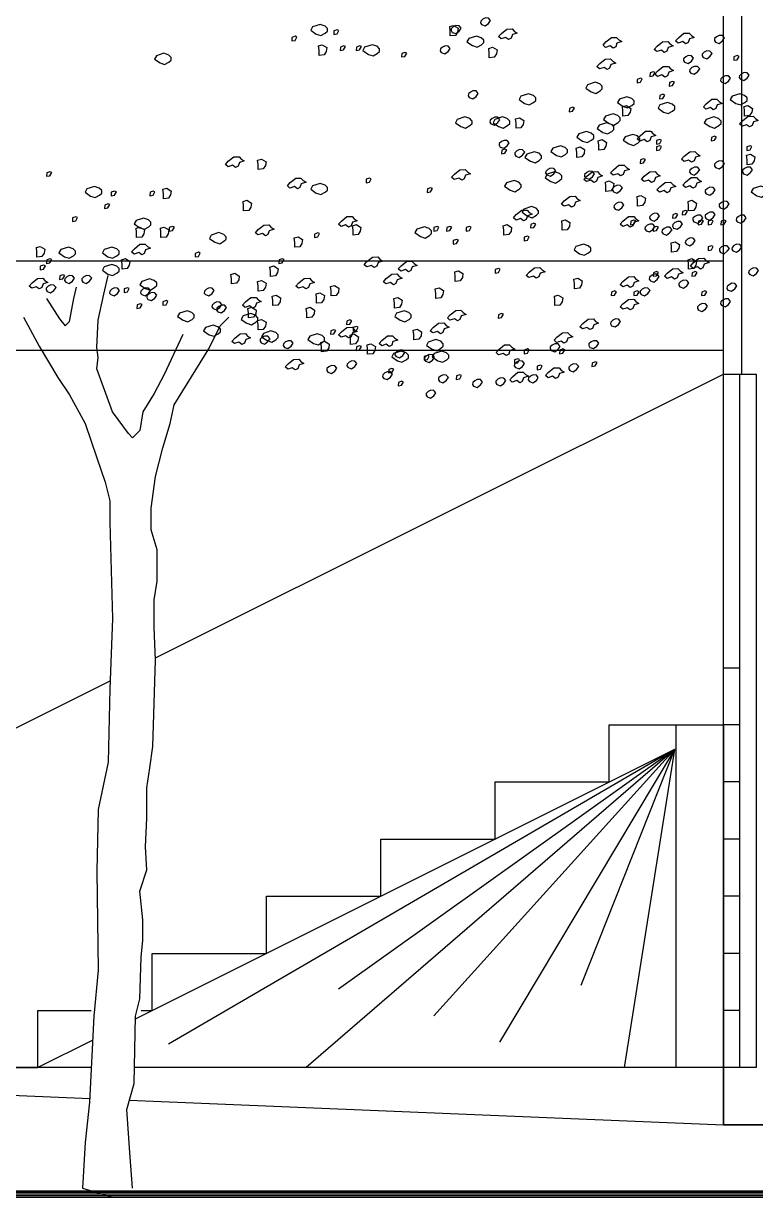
# Model space of a CAD drawing. Header units: millimetres. Extents: x 462666 to 1244237, y 2328025 to 3795663.
# Drawn here: x 1076162 to 1078405, y 2911343 to 2914941 of the extents above; entities that cross this region are included whole.
import ezdxf
from ezdxf.lldxf.tags import DXFTag

# ---------------------------------------------------------------- set-up
doc = ezdxf.new("R2010")
doc.units = ezdxf.units.MM
for name, color, linetype in [('arbre', 250, 'Continuous'), ('MUR-POH', 64, 'Continuous'), ('MUR_POH', 64, 'Continuous'), ('MUR_REZ', 3, 'Continuous'), ('PLE_REZ', 200, 'Continuous'), ('PLO_LIN', 6, 'Continuous')]:
    doc.layers.add(name, color=color, linetype=linetype)
tags = doc.linetypes.add('DASHED', pattern=[0.75, 0.5, -0.25]).pattern_tags.tags
tags[6:7] = [DXFTag(74, 4), DXFTag(75, 0), DXFTag(340, '0'), DXFTag(46, 1.0), DXFTag(50, 0.0), DXFTag(44, 0.0), DXFTag(45, 0.0)]
tags[4:5] = [DXFTag(74, 4), DXFTag(75, 0), DXFTag(340, '0'), DXFTag(46, 1.0), DXFTag(50, 0.0), DXFTag(44, 0.0), DXFTag(45, 0.0)]

# ---------------------------------------------------------------- blocks, each defined once
blk = doc.blocks.new('arbre3')
at = {"layer": 'arbre', "color": 252}
for points in [[(247.734, 25.269), (247.775, 25.254), (247.814, 25.282), (247.838, 25.317), (247.814, 25.345), (247.778, 25.348), (247.747, 25.332), (247.723, 25.311), (247.721, 25.289)], [(247.389, 25.178), (247.43, 25.163), (247.469, 25.192), (247.493, 25.226), (247.469, 25.255), (247.432, 25.257), (247.402, 25.241), (247.378, 25.22), (247.376, 25.198)], [(258.893, 25.127), (258.948, 25.109), (258.998, 25.138), (259.024, 25.161), (259.024, 25.192), (258.996, 25.22), (258.939, 25.24), (258.85, 25.211), (258.828, 25.172)], [(260.464, 25.105), (260.464, 25.163), (260.458, 25.216), (260.503, 25.229), (260.555, 25.196), (260.549, 25.15), (260.523, 25.111)], [(261.062, 25.134), (261.127, 25.186), (261.188, 25.188), (261.214, 25.16), (261.249, 25.138), (261.192, 25.121), (261.177, 25.078), (261.146, 25.062), (261.112, 25.088), (261.06, 25.071), (261.029, 25.097)], [(258.606, 25.047), (258.645, 25.053), (258.667, 25.092), (258.645, 25.101), (258.608, 25.088)], [(259.098, 25.122), (259.137, 25.129), (259.159, 25.168), (259.137, 25.176), (259.1, 25.163)], [(260.725, 24.991), (260.779, 24.974), (260.829, 25.002), (260.855, 25.026), (260.855, 25.056), (260.827, 25.084), (260.77, 25.104), (260.681, 25.076), (260.659, 25.037)], [(262.287, 25.034), (262.352, 25.086), (262.413, 25.088), (262.439, 25.06), (262.474, 25.038), (262.417, 25.021), (262.402, 24.978), (262.371, 24.962), (262.337, 24.988), (262.284, 24.971), (262.254, 24.997)], [(263.137, 25.084), (263.202, 25.136), (263.263, 25.138), (263.289, 25.11), (263.323, 25.088), (263.267, 25.071), (263.252, 25.028), (263.221, 25.012), (263.187, 25.038), (263.134, 25.021), (263.104, 25.047)], [(263.572, 25.033), (263.613, 25.018), (263.653, 25.046), (263.676, 25.081), (263.653, 25.109), (263.616, 25.111), (263.585, 25.096), (263.561, 25.074), (263.559, 25.053)], [(247.261, 24.942), (247.303, 24.927), (247.342, 24.955), (247.366, 24.99), (247.342, 25.018), (247.305, 25.021), (247.275, 25.005), (247.251, 24.984), (247.248, 24.962)], [(258.925, 24.877), (258.925, 24.936), (258.919, 24.988), (258.964, 25.001), (259.017, 24.968), (259.01, 24.923), (258.984, 24.883)], [(259.173, 24.933), (259.212, 24.94), (259.234, 24.979), (259.212, 24.987), (259.175, 24.974)], [(259.362, 24.933), (259.401, 24.94), (259.423, 24.979), (259.401, 24.987), (259.365, 24.974)], [(259.504, 24.889), (259.558, 24.872), (259.608, 24.9), (259.634, 24.924), (259.634, 24.955), (259.606, 24.983), (259.549, 25.002), (259.46, 24.974), (259.439, 24.935)], [(259.892, 24.858), (259.931, 24.864), (259.953, 24.903), (259.931, 24.912), (259.894, 24.899)], [(260.92, 24.848), (260.92, 24.907), (260.914, 24.959), (260.959, 24.972), (261.011, 24.94), (261.005, 24.894), (260.979, 24.855)], [(262.887, 24.984), (262.952, 25.036), (263.013, 25.038), (263.039, 25.01), (263.074, 24.988), (263.017, 24.971), (263.002, 24.928), (262.971, 24.912), (262.937, 24.938), (262.884, 24.921), (262.854, 24.947)], [(263.427, 24.851), (263.468, 24.836), (263.507, 24.864), (263.531, 24.899), (263.507, 24.927), (263.47, 24.93), (263.44, 24.914), (263.416, 24.893), (263.414, 24.871)], [(257.062, 24.788), (257.116, 24.77), (257.166, 24.799), (257.193, 24.822), (257.193, 24.853), (257.164, 24.881), (257.108, 24.901), (257.019, 24.872), (256.997, 24.833)], [(262.215, 24.782), (262.28, 24.834), (262.341, 24.836), (262.367, 24.808), (262.402, 24.786), (262.345, 24.769), (262.33, 24.725), (262.3, 24.71), (262.265, 24.736), (262.213, 24.719), (262.182, 24.745)], [(263.209, 24.797), (263.25, 24.782), (263.289, 24.81), (263.313, 24.845), (263.289, 24.873), (263.252, 24.875), (263.222, 24.86), (263.198, 24.838), (263.196, 24.817)], [(263.786, 24.82), (263.825, 24.826), (263.847, 24.865), (263.825, 24.874), (263.788, 24.861)], [(262.803, 24.631), (262.842, 24.637), (262.864, 24.676), (262.842, 24.685), (262.805, 24.672)], [(262.894, 24.694), (262.959, 24.746), (263.02, 24.748), (263.046, 24.72), (263.081, 24.698), (263.024, 24.681), (263.009, 24.637), (262.979, 24.622), (262.944, 24.648), (262.892, 24.631), (262.861, 24.657)], [(263.281, 24.67), (263.323, 24.655), (263.362, 24.683), (263.386, 24.718), (263.362, 24.746), (263.325, 24.748), (263.294, 24.733), (263.27, 24.711), (263.268, 24.689)], [(263.645, 24.561), (263.686, 24.546), (263.725, 24.574), (263.749, 24.609), (263.725, 24.637), (263.688, 24.639), (263.658, 24.624), (263.634, 24.602), (263.632, 24.58)], [(263.863, 24.597), (263.904, 24.582), (263.943, 24.61), (263.967, 24.645), (263.943, 24.673), (263.906, 24.675), (263.876, 24.66), (263.852, 24.638), (263.85, 24.617)], [(262.115, 24.449), (262.169, 24.431), (262.219, 24.46), (262.245, 24.483), (262.245, 24.514), (262.217, 24.542), (262.161, 24.562), (262.072, 24.533), (262.05, 24.494)], [(262.652, 24.555), (262.691, 24.562), (262.713, 24.601), (262.691, 24.609), (262.654, 24.596)], [(263.03, 24.517), (263.069, 24.524), (263.091, 24.563), (263.069, 24.572), (263.032, 24.559)], [(247.589, 24.415), (247.63, 24.4), (247.669, 24.428), (247.693, 24.463), (247.669, 24.491), (247.632, 24.494), (247.602, 24.478), (247.578, 24.457), (247.576, 24.435)], [(261.335, 24.313), (261.389, 24.296), (261.439, 24.324), (261.465, 24.348), (261.465, 24.378), (261.437, 24.407), (261.381, 24.426), (261.292, 24.398), (261.27, 24.359)], [(262.488, 24.279), (262.542, 24.262), (262.592, 24.29), (262.618, 24.314), (262.618, 24.344), (262.59, 24.373), (262.534, 24.392), (262.445, 24.364), (262.423, 24.325)], [(262.917, 24.366), (262.956, 24.373), (262.977, 24.412), (262.956, 24.421), (262.919, 24.407)], [(263.462, 24.309), (263.527, 24.362), (263.588, 24.364), (263.614, 24.335), (263.648, 24.314), (263.592, 24.296), (263.577, 24.253), (263.546, 24.238), (263.512, 24.264), (263.459, 24.246), (263.429, 24.272)], [(263.811, 24.313), (263.865, 24.296), (263.915, 24.324), (263.941, 24.348), (263.941, 24.378), (263.913, 24.407), (263.856, 24.426), (263.767, 24.398), (263.745, 24.359)], [(249.228, 24.11), (249.283, 24.092), (249.333, 24.121), (249.359, 24.144), (249.359, 24.175), (249.331, 24.203), (249.274, 24.223), (249.185, 24.194), (249.163, 24.155)], [(261.858, 24.215), (261.897, 24.222), (261.919, 24.261), (261.897, 24.269), (261.86, 24.256)], [(262.487, 24.165), (262.487, 24.223), (262.481, 24.276), (262.527, 24.289), (262.579, 24.256), (262.572, 24.21), (262.546, 24.171)], [(262.963, 24.211), (263.017, 24.194), (263.067, 24.222), (263.093, 24.246), (263.093, 24.277), (263.065, 24.305), (263.008, 24.324), (262.919, 24.296), (262.898, 24.257)], [(263.912, 24.165), (263.912, 24.223), (263.906, 24.276), (263.951, 24.289), (264.004, 24.256), (263.997, 24.21), (263.971, 24.171)], [(247.843, 24.107), (247.884, 24.091), (247.924, 24.12), (247.947, 24.154), (247.924, 24.183), (247.887, 24.185), (247.856, 24.17), (247.832, 24.148), (247.83, 24.126)], [(260.589, 24.042), (260.643, 24.025), (260.693, 24.053), (260.719, 24.077), (260.719, 24.107), (260.691, 24.135), (260.635, 24.155), (260.545, 24.127), (260.524, 24.088)], [(261.03, 24.042), (261.084, 24.025), (261.134, 24.053), (261.16, 24.077), (261.16, 24.107), (261.132, 24.135), (261.075, 24.155), (260.986, 24.127), (260.965, 24.088)], [(261.234, 24.022), (261.234, 24.081), (261.227, 24.133), (261.273, 24.146), (261.325, 24.114), (261.318, 24.068), (261.292, 24.029)], [(262.251, 23.974), (262.305, 23.957), (262.355, 23.985), (262.381, 24.009), (262.381, 24.039), (262.353, 24.068), (262.296, 24.087), (262.207, 24.059), (262.185, 24.02)], [(263.505, 24.042), (263.56, 24.025), (263.61, 24.053), (263.636, 24.077), (263.636, 24.107), (263.608, 24.135), (263.551, 24.155), (263.462, 24.127), (263.44, 24.088)], [(263.887, 24.109), (263.952, 24.162), (264.013, 24.164), (264.039, 24.136), (264.073, 24.114), (264.017, 24.096), (264.002, 24.053), (263.971, 24.038), (263.936, 24.064), (263.884, 24.046), (263.854, 24.073)], [(262.013, 23.872), (262.068, 23.855), (262.118, 23.883), (262.144, 23.907), (262.144, 23.938), (262.115, 23.966), (262.059, 23.985), (261.97, 23.957), (261.948, 23.918)], [(262.556, 23.839), (262.61, 23.821), (262.66, 23.849), (262.686, 23.873), (262.686, 23.904), (262.658, 23.932), (262.601, 23.951), (262.512, 23.923), (262.491, 23.884)], [(262.687, 23.935), (262.752, 23.987), (262.813, 23.989), (262.839, 23.961), (262.874, 23.939), (262.817, 23.922), (262.802, 23.878), (262.771, 23.863), (262.737, 23.889), (262.684, 23.872), (262.654, 23.898)], [(247.952, 23.834), (247.993, 23.819), (248.033, 23.847), (248.056, 23.882), (248.033, 23.91), (247.996, 23.912), (247.965, 23.897), (247.941, 23.875), (247.939, 23.854)], [(261.708, 23.703), (261.762, 23.686), (261.812, 23.714), (261.838, 23.738), (261.838, 23.768), (261.81, 23.796), (261.754, 23.816), (261.665, 23.788), (261.643, 23.749)], [(262.203, 23.766), (262.203, 23.825), (262.196, 23.877), (262.242, 23.89), (262.294, 23.857), (262.287, 23.812), (262.261, 23.772)], [(262.879, 23.837), (262.918, 23.844), (262.94, 23.883), (262.918, 23.891), (262.881, 23.878)], [(262.879, 23.761), (262.918, 23.768), (262.94, 23.807), (262.918, 23.816), (262.881, 23.803)], [(263.522, 23.875), (263.561, 23.881), (263.582, 23.92), (263.561, 23.929), (263.524, 23.916)], [(263.937, 23.761), (263.977, 23.768), (263.998, 23.807), (263.977, 23.816), (263.94, 23.803)], [(248.134, 23.725), (248.175, 23.71), (248.214, 23.738), (248.238, 23.773), (248.214, 23.801), (248.177, 23.803), (248.147, 23.788), (248.123, 23.766), (248.121, 23.745)], [(257.862, 23.635), (257.927, 23.687), (257.988, 23.689), (258.014, 23.661), (258.049, 23.639), (257.992, 23.622), (257.977, 23.578), (257.947, 23.563), (257.912, 23.589), (257.86, 23.572), (257.829, 23.598)], [(261.064, 23.724), (261.103, 23.73), (261.125, 23.769), (261.103, 23.778), (261.066, 23.765)], [(261.403, 23.635), (261.457, 23.618), (261.507, 23.646), (261.533, 23.67), (261.533, 23.7), (261.505, 23.729), (261.448, 23.748), (261.359, 23.72), (261.338, 23.681)], [(261.946, 23.681), (261.946, 23.739), (261.94, 23.791), (261.985, 23.804), (262.037, 23.772), (262.031, 23.726), (262.005, 23.687)], [(263.205, 23.696), (263.271, 23.748), (263.331, 23.75), (263.358, 23.722), (263.392, 23.7), (263.336, 23.683), (263.321, 23.639), (263.29, 23.624), (263.255, 23.65), (263.203, 23.633), (263.173, 23.659)], [(263.941, 23.595), (263.941, 23.654), (263.934, 23.706), (263.98, 23.719), (264.032, 23.686), (264.026, 23.641), (263.999, 23.602)], [(248.497, 23.507), (248.539, 23.492), (248.578, 23.52), (248.602, 23.555), (248.578, 23.583), (248.541, 23.585), (248.51, 23.57), (248.487, 23.548), (248.484, 23.527)], [(248.952, 23.471), (248.993, 23.456), (249.032, 23.484), (249.056, 23.519), (249.032, 23.547), (248.995, 23.549), (248.965, 23.534), (248.941, 23.512), (248.939, 23.49)], [(258.213, 23.538), (258.213, 23.597), (258.206, 23.649), (258.252, 23.662), (258.304, 23.629), (258.298, 23.584), (258.272, 23.545)], [(260.512, 23.485), (260.577, 23.537), (260.638, 23.539), (260.664, 23.511), (260.699, 23.489), (260.642, 23.472), (260.627, 23.428), (260.597, 23.413), (260.562, 23.439), (260.51, 23.422), (260.479, 23.448)], [(262.375, 23.536), (262.44, 23.588), (262.501, 23.59), (262.527, 23.562), (262.562, 23.54), (262.505, 23.523), (262.49, 23.479), (262.459, 23.464), (262.425, 23.49), (262.372, 23.473), (262.342, 23.499)], [(262.69, 23.61), (262.729, 23.617), (262.751, 23.656), (262.729, 23.665), (262.692, 23.652)], [(263.281, 23.489), (263.323, 23.474), (263.362, 23.502), (263.386, 23.537), (263.362, 23.565), (263.325, 23.567), (263.294, 23.552), (263.27, 23.53), (263.268, 23.508)], [(263.572, 23.562), (263.613, 23.546), (263.653, 23.575), (263.676, 23.609), (263.653, 23.638), (263.616, 23.64), (263.585, 23.625), (263.561, 23.603), (263.559, 23.581)], [(263.899, 23.489), (263.941, 23.474), (263.98, 23.502), (264.004, 23.537), (263.98, 23.565), (263.943, 23.567), (263.912, 23.552), (263.888, 23.53), (263.886, 23.508)], [(255.732, 23.459), (255.772, 23.466), (255.793, 23.505), (255.772, 23.513), (255.735, 23.5)], [(258.587, 23.385), (258.652, 23.437), (258.713, 23.439), (258.739, 23.411), (258.774, 23.389), (258.717, 23.372), (258.702, 23.328), (258.672, 23.313), (258.637, 23.339), (258.585, 23.322), (258.554, 23.348)], [(259.476, 23.384), (259.515, 23.39), (259.537, 23.429), (259.515, 23.438), (259.478, 23.425)], [(261.165, 23.296), (261.22, 23.279), (261.27, 23.307), (261.296, 23.331), (261.296, 23.361), (261.268, 23.39), (261.211, 23.409), (261.122, 23.381), (261.1, 23.342)], [(261.64, 23.398), (261.695, 23.38), (261.745, 23.409), (261.771, 23.433), (261.771, 23.463), (261.742, 23.491), (261.686, 23.511), (261.597, 23.483), (261.575, 23.443)], [(262.062, 23.46), (262.127, 23.512), (262.188, 23.514), (262.214, 23.486), (262.249, 23.464), (262.192, 23.447), (262.177, 23.403), (262.146, 23.388), (262.112, 23.414), (262.059, 23.397), (262.029, 23.423)], [(262.288, 23.282), (262.288, 23.34), (262.281, 23.392), (262.327, 23.405), (262.379, 23.373), (262.373, 23.327), (262.347, 23.288)], [(262.737, 23.46), (262.802, 23.512), (262.863, 23.514), (262.889, 23.486), (262.924, 23.464), (262.867, 23.447), (262.852, 23.403), (262.821, 23.388), (262.787, 23.414), (262.734, 23.397), (262.704, 23.423)], [(263.221, 23.392), (263.287, 23.444), (263.347, 23.446), (263.374, 23.418), (263.408, 23.397), (263.352, 23.379), (263.337, 23.336), (263.306, 23.32), (263.271, 23.347), (263.219, 23.329), (263.189, 23.355)], [(249.279, 23.307), (249.32, 23.292), (249.359, 23.32), (249.383, 23.355), (249.359, 23.383), (249.322, 23.385), (249.292, 23.37), (249.268, 23.348), (249.266, 23.327)], [(250.958, 23.262), (251.012, 23.245), (251.062, 23.273), (251.088, 23.297), (251.088, 23.327), (251.06, 23.356), (251.004, 23.375), (250.914, 23.347), (250.893, 23.308)], [(256.248, 23.228), (256.303, 23.211), (256.353, 23.239), (256.379, 23.263), (256.379, 23.294), (256.35, 23.322), (256.294, 23.341), (256.205, 23.313), (256.183, 23.274)], [(256.489, 23.232), (256.528, 23.239), (256.55, 23.278), (256.528, 23.287), (256.491, 23.274)], [(256.942, 23.232), (256.982, 23.239), (257.003, 23.278), (256.982, 23.287), (256.945, 23.274)], [(257.102, 23.196), (257.102, 23.255), (257.095, 23.307), (257.141, 23.32), (257.193, 23.287), (257.186, 23.242), (257.16, 23.203)], [(258.893, 23.262), (258.948, 23.245), (258.998, 23.273), (259.024, 23.297), (259.024, 23.327), (258.996, 23.356), (258.939, 23.375), (258.85, 23.347), (258.828, 23.308)], [(260.194, 23.27), (260.233, 23.277), (260.255, 23.316), (260.233, 23.324), (260.196, 23.311)], [(262.918, 23.336), (262.983, 23.388), (263.044, 23.391), (263.07, 23.362), (263.105, 23.341), (263.048, 23.323), (263.033, 23.28), (263.003, 23.265), (262.968, 23.291), (262.916, 23.273), (262.885, 23.299)], [(263.463, 23.253), (263.504, 23.237), (263.543, 23.266), (263.567, 23.301), (263.543, 23.329), (263.507, 23.331), (263.476, 23.316), (263.452, 23.294), (263.45, 23.272)], [(249.297, 23.107), (249.338, 23.092), (249.378, 23.12), (249.401, 23.155), (249.378, 23.183), (249.341, 23.186), (249.31, 23.17), (249.286, 23.149), (249.284, 23.127)], [(256.413, 23.081), (256.452, 23.088), (256.474, 23.127), (256.452, 23.135), (256.415, 23.122)], [(258.042, 23.054), (258.042, 23.112), (258.035, 23.165), (258.081, 23.178), (258.133, 23.145), (258.127, 23.099), (258.101, 23.06)], [(261.799, 23.171), (261.865, 23.223), (261.925, 23.225), (261.952, 23.197), (261.986, 23.175), (261.93, 23.158), (261.915, 23.114), (261.884, 23.099), (261.849, 23.125), (261.797, 23.108), (261.767, 23.134)], [(262.658, 23.111), (262.658, 23.169), (262.652, 23.222), (262.698, 23.235), (262.75, 23.202), (262.743, 23.156), (262.717, 23.117)], [(263.257, 23.054), (263.257, 23.112), (263.25, 23.165), (263.296, 23.178), (263.348, 23.145), (263.342, 23.099), (263.316, 23.06)], [(263.627, 23.089), (263.668, 23.074), (263.707, 23.102), (263.731, 23.137), (263.707, 23.165), (263.67, 23.167), (263.64, 23.152), (263.616, 23.13), (263.614, 23.109)], [(249.715, 22.98), (249.756, 22.965), (249.796, 22.993), (249.819, 23.028), (249.796, 23.056), (249.759, 23.058), (249.728, 23.043), (249.704, 23.021), (249.702, 23)], [(256.035, 22.93), (256.074, 22.936), (256.096, 22.976), (256.074, 22.984), (256.037, 22.971)], [(259.187, 22.935), (259.252, 22.987), (259.313, 22.989), (259.339, 22.961), (259.374, 22.939), (259.317, 22.922), (259.302, 22.879), (259.272, 22.863), (259.237, 22.889), (259.185, 22.872), (259.154, 22.898)], [(261.237, 23.01), (261.302, 23.062), (261.363, 23.064), (261.389, 23.036), (261.424, 23.014), (261.367, 22.997), (261.352, 22.954), (261.321, 22.938), (261.287, 22.964), (261.235, 22.947), (261.204, 22.973)], [(261.369, 22.991), (261.423, 22.974), (261.473, 23.002), (261.499, 23.026), (261.499, 23.056), (261.471, 23.084), (261.415, 23.104), (261.325, 23.076), (261.304, 23.037)], [(262.487, 22.935), (262.552, 22.987), (262.613, 22.989), (262.639, 22.961), (262.674, 22.939), (262.617, 22.922), (262.602, 22.879), (262.571, 22.863), (262.537, 22.889), (262.484, 22.872), (262.454, 22.898)], [(263.068, 22.968), (263.107, 22.974), (263.129, 23.013), (263.107, 23.022), (263.07, 23.009)], [(263.181, 23.006), (263.22, 23.012), (263.242, 23.051), (263.22, 23.06), (263.183, 23.047)], [(263.318, 22.926), (263.359, 22.91), (263.398, 22.939), (263.422, 22.973), (263.398, 23.002), (263.361, 23.004), (263.331, 22.989), (263.307, 22.967), (263.305, 22.945)], [(263.463, 22.962), (263.504, 22.947), (263.543, 22.975), (263.567, 23.01), (263.543, 23.038), (263.507, 23.04), (263.476, 23.025), (263.452, 23.003), (263.45, 22.982)], [(263.827, 22.926), (263.868, 22.91), (263.907, 22.939), (263.931, 22.973), (263.907, 23.002), (263.87, 23.004), (263.84, 22.989), (263.816, 22.967), (263.814, 22.945)], [(249.661, 22.853), (249.702, 22.838), (249.741, 22.866), (249.765, 22.901), (249.741, 22.929), (249.704, 22.931), (249.674, 22.916), (249.65, 22.894), (249.648, 22.873)], [(249.861, 22.817), (249.902, 22.801), (249.941, 22.83), (249.965, 22.864), (249.941, 22.893), (249.904, 22.895), (249.874, 22.88), (249.85, 22.858), (249.847, 22.836)], [(256.825, 22.855), (256.879, 22.838), (256.929, 22.866), (256.955, 22.89), (256.955, 22.921), (256.927, 22.949), (256.87, 22.968), (256.781, 22.94), (256.76, 22.901)], [(256.788, 22.741), (256.788, 22.799), (256.782, 22.851), (256.827, 22.864), (256.879, 22.832), (256.873, 22.786), (256.847, 22.747)], [(257.073, 22.741), (257.073, 22.799), (257.067, 22.851), (257.112, 22.864), (257.164, 22.832), (257.158, 22.786), (257.132, 22.747)], [(257.169, 22.817), (257.208, 22.823), (257.23, 22.862), (257.208, 22.871), (257.171, 22.858)], [(258.212, 22.835), (258.277, 22.887), (258.338, 22.889), (258.364, 22.861), (258.399, 22.839), (258.342, 22.822), (258.327, 22.779), (258.297, 22.763), (258.262, 22.789), (258.21, 22.772), (258.179, 22.798)], [(259.324, 22.769), (259.324, 22.828), (259.318, 22.88), (259.363, 22.893), (259.416, 22.86), (259.409, 22.815), (259.383, 22.776)], [(260.114, 22.754), (260.169, 22.736), (260.219, 22.765), (260.245, 22.789), (260.245, 22.819), (260.216, 22.847), (260.16, 22.867), (260.071, 22.839), (260.049, 22.799)], [(260.27, 22.817), (260.309, 22.823), (260.331, 22.862), (260.309, 22.871), (260.272, 22.858)], [(260.421, 22.817), (260.46, 22.823), (260.482, 22.862), (260.46, 22.871), (260.423, 22.858)], [(260.648, 22.817), (260.687, 22.823), (260.709, 22.862), (260.687, 22.871), (260.65, 22.858)], [(261.091, 22.769), (261.091, 22.828), (261.085, 22.88), (261.13, 22.893), (261.182, 22.86), (261.176, 22.815), (261.15, 22.776)], [(261.404, 22.854), (261.443, 22.861), (261.465, 22.9), (261.443, 22.909), (261.406, 22.896)], [(261.775, 22.826), (261.775, 22.885), (261.769, 22.937), (261.814, 22.95), (261.866, 22.917), (261.86, 22.872), (261.834, 22.832)], [(262.576, 22.892), (262.615, 22.899), (262.637, 22.938), (262.615, 22.946), (262.578, 22.933)], [(262.841, 22.817), (262.88, 22.823), (262.902, 22.862), (262.88, 22.871), (262.843, 22.858)], [(263.081, 22.853), (263.123, 22.838), (263.162, 22.866), (263.186, 22.901), (263.162, 22.929), (263.125, 22.931), (263.094, 22.916), (263.071, 22.894), (263.068, 22.873)], [(263.37, 22.892), (263.409, 22.899), (263.431, 22.938), (263.409, 22.946), (263.372, 22.933)], [(263.484, 22.892), (263.523, 22.899), (263.545, 22.938), (263.523, 22.946), (263.486, 22.933)], [(263.635, 22.892), (263.674, 22.899), (263.696, 22.938), (263.674, 22.946), (263.637, 22.933)], [(250.133, 22.69), (250.174, 22.674), (250.214, 22.703), (250.237, 22.737), (250.214, 22.766), (250.177, 22.768), (250.146, 22.753), (250.122, 22.731), (250.12, 22.709)], [(257.706, 22.686), (257.761, 22.669), (257.811, 22.697), (257.837, 22.721), (257.837, 22.751), (257.809, 22.779), (257.752, 22.799), (257.663, 22.771), (257.641, 22.732)], [(258.64, 22.627), (258.64, 22.685), (258.634, 22.737), (258.679, 22.75), (258.732, 22.718), (258.725, 22.672), (258.699, 22.633)], [(258.871, 22.741), (258.91, 22.748), (258.932, 22.787), (258.91, 22.795), (258.873, 22.782)], [(260.497, 22.665), (260.536, 22.672), (260.558, 22.711), (260.536, 22.72), (260.499, 22.707)], [(261.329, 22.703), (261.368, 22.71), (261.389, 22.749), (261.368, 22.758), (261.331, 22.744)], [(250.533, 22.599), (250.574, 22.583), (250.613, 22.612), (250.637, 22.646), (250.613, 22.675), (250.576, 22.677), (250.546, 22.662), (250.522, 22.64), (250.52, 22.618)], [(250.678, 22.617), (250.72, 22.602), (250.759, 22.63), (250.783, 22.665), (250.759, 22.693), (250.722, 22.695), (250.691, 22.68), (250.668, 22.658), (250.665, 22.636)], [(255.62, 22.513), (255.62, 22.571), (255.613, 22.623), (255.659, 22.636), (255.711, 22.604), (255.704, 22.558), (255.678, 22.519)], [(255.943, 22.516), (255.997, 22.499), (256.047, 22.527), (256.073, 22.551), (256.073, 22.582), (256.045, 22.61), (255.989, 22.629), (255.9, 22.601), (255.878, 22.562)], [(256.452, 22.516), (256.506, 22.499), (256.556, 22.527), (256.582, 22.551), (256.582, 22.582), (256.554, 22.61), (256.497, 22.629), (256.408, 22.601), (256.386, 22.562)], [(256.762, 22.61), (256.827, 22.662), (256.888, 22.665), (256.914, 22.636), (256.949, 22.615), (256.892, 22.597), (256.877, 22.554), (256.847, 22.539), (256.812, 22.565), (256.76, 22.547), (256.729, 22.573)], [(261.979, 22.55), (262.034, 22.533), (262.084, 22.561), (262.11, 22.585), (262.11, 22.616), (262.081, 22.644), (262.025, 22.663), (261.936, 22.635), (261.914, 22.596)], [(263.057, 22.57), (263.057, 22.628), (263.051, 22.68), (263.097, 22.693), (263.149, 22.661), (263.142, 22.615), (263.116, 22.576)], [(263.484, 22.59), (263.523, 22.596), (263.545, 22.635), (263.523, 22.644), (263.486, 22.631)], [(255.732, 22.439), (255.772, 22.445), (255.793, 22.484), (255.772, 22.493), (255.735, 22.48)], [(256.617, 22.37), (256.617, 22.429), (256.611, 22.481), (256.656, 22.494), (256.708, 22.461), (256.702, 22.416), (256.676, 22.377)], [(257.472, 22.514), (257.511, 22.521), (257.533, 22.56), (257.511, 22.569), (257.474, 22.555)], [(258.455, 22.439), (258.494, 22.445), (258.516, 22.484), (258.494, 22.493), (258.457, 22.48)], [(259.487, 22.46), (259.552, 22.512), (259.613, 22.515), (259.639, 22.486), (259.674, 22.465), (259.617, 22.447), (259.602, 22.404), (259.572, 22.389), (259.537, 22.415), (259.485, 22.397), (259.454, 22.423)], [(259.887, 22.41), (259.952, 22.462), (260.013, 22.465), (260.039, 22.436), (260.074, 22.415), (260.017, 22.397), (260.002, 22.354), (259.972, 22.339), (259.937, 22.365), (259.885, 22.347), (259.854, 22.373)], [(263.257, 22.37), (263.257, 22.429), (263.25, 22.481), (263.296, 22.494), (263.348, 22.461), (263.342, 22.416), (263.316, 22.377)], [(263.309, 22.444), (263.374, 22.496), (263.435, 22.498), (263.461, 22.47), (263.496, 22.448), (263.44, 22.431), (263.424, 22.387), (263.394, 22.372), (263.359, 22.398), (263.307, 22.381), (263.277, 22.407)], [(255.657, 22.363), (255.696, 22.37), (255.718, 22.409), (255.696, 22.417), (255.659, 22.404)], [(255.884, 22.25), (255.923, 22.256), (255.945, 22.295), (255.923, 22.304), (255.886, 22.291)], [(256.452, 22.313), (256.506, 22.296), (256.556, 22.324), (256.582, 22.348), (256.582, 22.378), (256.554, 22.407), (256.497, 22.426), (256.408, 22.398), (256.386, 22.359)], [(257.899, 22.199), (257.899, 22.258), (257.893, 22.31), (257.939, 22.323), (257.991, 22.29), (257.984, 22.245), (257.958, 22.206)], [(258.355, 22.285), (258.355, 22.343), (258.349, 22.395), (258.395, 22.409), (258.447, 22.376), (258.44, 22.33), (258.414, 22.291)], [(259.712, 22.26), (259.777, 22.313), (259.838, 22.315), (259.864, 22.286), (259.899, 22.265), (259.842, 22.247), (259.827, 22.204), (259.797, 22.189), (259.762, 22.215), (259.71, 22.197), (259.679, 22.223)], [(260.521, 22.228), (260.521, 22.286), (260.515, 22.339), (260.56, 22.352), (260.612, 22.319), (260.606, 22.273), (260.58, 22.234)], [(260.988, 22.325), (261.027, 22.332), (261.049, 22.371), (261.027, 22.38), (260.99, 22.367)], [(261.387, 22.335), (261.452, 22.387), (261.513, 22.39), (261.539, 22.361), (261.574, 22.34), (261.517, 22.322), (261.502, 22.279), (261.471, 22.264), (261.437, 22.29), (261.385, 22.272), (261.354, 22.298)], [(262.809, 22.235), (262.85, 22.22), (262.889, 22.248), (262.913, 22.283), (262.889, 22.311), (262.852, 22.314), (262.822, 22.298), (262.798, 22.277), (262.796, 22.255)], [(262.841, 22.287), (262.88, 22.294), (262.902, 22.333), (262.88, 22.342), (262.843, 22.329)], [(263.006, 22.324), (263.071, 22.376), (263.132, 22.379), (263.158, 22.35), (263.193, 22.329), (263.136, 22.311), (263.121, 22.268), (263.09, 22.253), (263.056, 22.279), (263.004, 22.261), (262.973, 22.287)], [(263.295, 22.287), (263.334, 22.294), (263.356, 22.333), (263.334, 22.342), (263.297, 22.329)], [(263.972, 22.308), (264.013, 22.293), (264.052, 22.321), (264.076, 22.356), (264.052, 22.384), (264.015, 22.386), (263.985, 22.371), (263.961, 22.349), (263.959, 22.328)], [(255.562, 22.21), (255.627, 22.263), (255.688, 22.265), (255.714, 22.236), (255.749, 22.215), (255.693, 22.197), (255.677, 22.154), (255.647, 22.139), (255.612, 22.165), (255.56, 22.147), (255.53, 22.173)], [(255.739, 22.108), (255.78, 22.093), (255.819, 22.121), (255.843, 22.156), (255.819, 22.184), (255.782, 22.186), (255.752, 22.171), (255.728, 22.149), (255.726, 22.128)], [(255.957, 22.217), (255.998, 22.202), (256.037, 22.23), (256.061, 22.265), (256.037, 22.293), (256, 22.295), (255.97, 22.28), (255.946, 22.258), (255.944, 22.237)], [(256.157, 22.217), (256.198, 22.202), (256.237, 22.23), (256.261, 22.265), (256.237, 22.293), (256.2, 22.295), (256.17, 22.28), (256.146, 22.258), (256.144, 22.237)], [(256.893, 22.144), (256.947, 22.126), (256.997, 22.154), (257.023, 22.178), (257.023, 22.209), (256.995, 22.237), (256.938, 22.257), (256.849, 22.228), (256.827, 22.189)], [(258.213, 22.114), (258.213, 22.172), (258.206, 22.225), (258.252, 22.238), (258.304, 22.205), (258.298, 22.159), (258.272, 22.12)], [(258.687, 22.21), (258.752, 22.263), (258.813, 22.265), (258.839, 22.236), (258.874, 22.215), (258.817, 22.197), (258.802, 22.154), (258.772, 22.139), (258.737, 22.165), (258.685, 22.147), (258.654, 22.173)], [(259.068, 22.057), (259.068, 22.115), (259.061, 22.168), (259.107, 22.181), (259.159, 22.148), (259.153, 22.102), (259.127, 22.063)], [(261.918, 22.142), (261.918, 22.201), (261.911, 22.253), (261.957, 22.266), (262.009, 22.234), (262.002, 22.188), (261.976, 22.149)], [(262.486, 22.228), (262.552, 22.281), (262.613, 22.283), (262.639, 22.254), (262.673, 22.233), (262.617, 22.215), (262.602, 22.172), (262.571, 22.157), (262.536, 22.183), (262.484, 22.165), (262.454, 22.191)], [(263.154, 22.163), (263.195, 22.147), (263.234, 22.176), (263.258, 22.21), (263.234, 22.239), (263.198, 22.241), (263.167, 22.226), (263.143, 22.204), (263.141, 22.182)], [(263.717, 22.126), (263.759, 22.111), (263.798, 22.139), (263.822, 22.174), (263.798, 22.202), (263.761, 22.205), (263.731, 22.189), (263.707, 22.168), (263.704, 22.146)], [(256.484, 22.072), (256.525, 22.057), (256.564, 22.085), (256.588, 22.12), (256.564, 22.148), (256.527, 22.15), (256.497, 22.135), (256.473, 22.113), (256.471, 22.091)], [(256.64, 22.098), (256.679, 22.105), (256.701, 22.144), (256.679, 22.153), (256.642, 22.14)], [(256.847, 22.072), (256.889, 22.057), (256.928, 22.085), (256.952, 22.12), (256.928, 22.148), (256.891, 22.15), (256.86, 22.135), (256.836, 22.113), (256.834, 22.091)], [(256.92, 22.017), (256.961, 22.002), (257, 22.03), (257.024, 22.065), (257, 22.093), (256.964, 22.096), (256.933, 22.08), (256.909, 22.059), (256.907, 22.037)], [(257.593, 22.072), (257.634, 22.057), (257.673, 22.085), (257.697, 22.12), (257.673, 22.148), (257.636, 22.15), (257.606, 22.135), (257.582, 22.113), (257.579, 22.091)], [(258.062, 21.986), (258.127, 22.038), (258.188, 22.04), (258.214, 22.012), (258.249, 21.99), (258.192, 21.972), (258.177, 21.929), (258.147, 21.914), (258.112, 21.94), (258.06, 21.923), (258.029, 21.949)], [(258.384, 21.943), (258.384, 22.002), (258.377, 22.054), (258.423, 22.067), (258.475, 22.034), (258.469, 21.989), (258.443, 21.949)], [(258.897, 21.971), (258.897, 22.03), (258.89, 22.082), (258.936, 22.095), (258.988, 22.063), (258.982, 22.017), (258.956, 21.978)], [(259.809, 21.914), (259.809, 21.973), (259.802, 22.025), (259.848, 22.038), (259.9, 22.006), (259.893, 21.96), (259.867, 21.921)], [(260.293, 22.028), (260.293, 22.087), (260.287, 22.139), (260.332, 22.152), (260.384, 22.12), (260.378, 22.074), (260.352, 22.035)], [(261.69, 21.943), (261.69, 22.002), (261.683, 22.054), (261.729, 22.067), (261.781, 22.034), (261.774, 21.989), (261.748, 21.949)], [(262.349, 22.061), (262.389, 22.067), (262.41, 22.106), (262.389, 22.115), (262.352, 22.102)], [(262.614, 22.061), (262.653, 22.067), (262.675, 22.106), (262.653, 22.115), (262.616, 22.102)], [(262.7, 22.072), (262.741, 22.057), (262.78, 22.085), (262.804, 22.12), (262.78, 22.148), (262.743, 22.15), (262.713, 22.135), (262.689, 22.113), (262.687, 22.091)], [(263.408, 22.061), (263.447, 22.067), (263.469, 22.106), (263.447, 22.115), (263.41, 22.102)], [(263.645, 21.945), (263.686, 21.929), (263.725, 21.958), (263.749, 21.992), (263.725, 22.021), (263.688, 22.023), (263.658, 22.008), (263.634, 21.986), (263.632, 21.964)], [(256.791, 21.909), (256.83, 21.916), (256.852, 21.955), (256.83, 21.964), (256.793, 21.951)], [(257.094, 21.947), (257.133, 21.954), (257.155, 21.993), (257.133, 22.002), (257.096, 21.989)], [(257.333, 21.771), (257.388, 21.753), (257.438, 21.782), (257.464, 21.806), (257.464, 21.836), (257.436, 21.864), (257.379, 21.884), (257.29, 21.855), (257.268, 21.816)], [(257.683, 21.908), (257.725, 21.893), (257.764, 21.921), (257.788, 21.956), (257.764, 21.984), (257.727, 21.987), (257.696, 21.971), (257.673, 21.95), (257.67, 21.928)], [(257.738, 21.872), (257.779, 21.857), (257.818, 21.885), (257.842, 21.92), (257.818, 21.948), (257.781, 21.95), (257.751, 21.935), (257.727, 21.913), (257.725, 21.892)], [(258.099, 21.8), (258.099, 21.859), (258.092, 21.911), (258.138, 21.924), (258.19, 21.892), (258.184, 21.846), (258.158, 21.807)], [(258.783, 21.8), (258.783, 21.859), (258.776, 21.911), (258.822, 21.924), (258.874, 21.892), (258.868, 21.846), (258.842, 21.807)], [(259.877, 21.771), (259.931, 21.753), (259.981, 21.782), (260.007, 21.806), (260.007, 21.836), (259.979, 21.864), (259.922, 21.884), (259.833, 21.855), (259.812, 21.816)], [(260.462, 21.836), (260.527, 21.888), (260.588, 21.89), (260.614, 21.862), (260.649, 21.84), (260.592, 21.823), (260.577, 21.779), (260.547, 21.764), (260.512, 21.79), (260.46, 21.773), (260.429, 21.799)], [(262.486, 21.965), (262.552, 22.017), (262.613, 22.019), (262.639, 21.991), (262.673, 21.969), (262.617, 21.952), (262.602, 21.908), (262.571, 21.893), (262.536, 21.919), (262.484, 21.902), (262.454, 21.928)], [(263.372, 21.89), (263.413, 21.875), (263.453, 21.903), (263.477, 21.938), (263.453, 21.966), (263.416, 21.968), (263.385, 21.953), (263.361, 21.931), (263.359, 21.91)], [(258.079, 21.737), (258.134, 21.719), (258.184, 21.748), (258.21, 21.772), (258.21, 21.802), (258.182, 21.83), (258.125, 21.85), (258.036, 21.822), (258.014, 21.782)], [(258.213, 21.658), (258.213, 21.717), (258.206, 21.769), (258.252, 21.782), (258.304, 21.749), (258.298, 21.704), (258.272, 21.665)], [(259.249, 21.721), (259.288, 21.727), (259.31, 21.766), (259.288, 21.775), (259.251, 21.762)], [(261.026, 21.796), (261.065, 21.803), (261.087, 21.842), (261.065, 21.85), (261.028, 21.837)], [(262.015, 21.733), (262.08, 21.785), (262.141, 21.788), (262.167, 21.759), (262.202, 21.738), (262.146, 21.72), (262.13, 21.677), (262.1, 21.662), (262.065, 21.688), (262.013, 21.67), (261.983, 21.696)], [(262.354, 21.708), (262.396, 21.693), (262.435, 21.722), (262.459, 21.756), (262.435, 21.785), (262.398, 21.787), (262.367, 21.771), (262.344, 21.75), (262.341, 21.728)], [(257.639, 21.601), (257.693, 21.584), (257.743, 21.612), (257.769, 21.636), (257.769, 21.666), (257.741, 21.695), (257.684, 21.714), (257.595, 21.686), (257.573, 21.647)], [(257.937, 21.561), (258.002, 21.613), (258.063, 21.615), (258.089, 21.587), (258.124, 21.565), (258.067, 21.548), (258.052, 21.504), (258.022, 21.489), (257.987, 21.515), (257.935, 21.498), (257.904, 21.524)], [(258.317, 21.533), (258.371, 21.516), (258.421, 21.544), (258.447, 21.568), (258.447, 21.599), (258.419, 21.627), (258.362, 21.646), (258.273, 21.618), (258.252, 21.579)], [(258.859, 21.5), (258.914, 21.482), (258.964, 21.51), (258.99, 21.534), (258.99, 21.565), (258.962, 21.593), (258.905, 21.613), (258.816, 21.584), (258.794, 21.545)], [(259.06, 21.607), (259.099, 21.614), (259.121, 21.653), (259.099, 21.661), (259.062, 21.648)], [(259.187, 21.636), (259.252, 21.688), (259.313, 21.69), (259.339, 21.662), (259.374, 21.64), (259.317, 21.623), (259.302, 21.579), (259.272, 21.564), (259.237, 21.59), (259.185, 21.573), (259.154, 21.599)], [(259.296, 21.487), (259.296, 21.546), (259.289, 21.598), (259.335, 21.611), (259.387, 21.578), (259.381, 21.533), (259.354, 21.494)], [(259.325, 21.645), (259.364, 21.651), (259.385, 21.691), (259.364, 21.699), (259.327, 21.686)], [(260.037, 21.544), (260.037, 21.603), (260.03, 21.655), (260.076, 21.668), (260.128, 21.635), (260.121, 21.59), (260.095, 21.551)], [(260.262, 21.686), (260.327, 21.738), (260.388, 21.74), (260.414, 21.712), (260.449, 21.69), (260.392, 21.673), (260.377, 21.629), (260.347, 21.614), (260.312, 21.64), (260.26, 21.623), (260.229, 21.649)], [(261.712, 21.574), (261.777, 21.626), (261.838, 21.628), (261.864, 21.6), (261.898, 21.578), (261.842, 21.561), (261.827, 21.517), (261.796, 21.502), (261.762, 21.528), (261.709, 21.511), (261.679, 21.537)], [(258.247, 21.509), (258.288, 21.493), (258.327, 21.522), (258.351, 21.556), (258.327, 21.585), (258.29, 21.587), (258.26, 21.572), (258.236, 21.55), (258.234, 21.528)], [(258.519, 21.454), (258.561, 21.439), (258.6, 21.467), (258.624, 21.502), (258.6, 21.53), (258.563, 21.532), (258.532, 21.517), (258.509, 21.495), (258.506, 21.474)], [(258.954, 21.402), (258.954, 21.46), (258.947, 21.512), (258.993, 21.525), (259.045, 21.493), (259.039, 21.447), (259.013, 21.408)], [(259.362, 21.418), (259.401, 21.425), (259.423, 21.464), (259.401, 21.472), (259.365, 21.459)], [(259.495, 21.373), (259.495, 21.432), (259.489, 21.484), (259.534, 21.497), (259.587, 21.464), (259.58, 21.419), (259.554, 21.38)], [(259.662, 21.536), (259.727, 21.588), (259.788, 21.59), (259.814, 21.562), (259.849, 21.54), (259.792, 21.523), (259.777, 21.479), (259.747, 21.464), (259.712, 21.49), (259.66, 21.473), (259.629, 21.499)], [(260.25, 21.432), (260.304, 21.414), (260.354, 21.443), (260.38, 21.467), (260.38, 21.497), (260.352, 21.525), (260.295, 21.545), (260.206, 21.516), (260.185, 21.477)], [(261.033, 21.43), (261.098, 21.482), (261.159, 21.484), (261.185, 21.456), (261.219, 21.434), (261.163, 21.417), (261.148, 21.373), (261.117, 21.358), (261.082, 21.384), (261.03, 21.367), (261, 21.393)], [(261.646, 21.418), (261.687, 21.403), (261.726, 21.431), (261.75, 21.466), (261.726, 21.494), (261.689, 21.496), (261.659, 21.481), (261.635, 21.459), (261.633, 21.437)], [(262.1, 21.454), (262.141, 21.439), (262.18, 21.467), (262.204, 21.502), (262.18, 21.53), (262.143, 21.532), (262.113, 21.517), (262.089, 21.495), (262.087, 21.474)], [(259.843, 21.296), (259.897, 21.279), (259.947, 21.307), (259.973, 21.331), (259.973, 21.361), (259.945, 21.39), (259.889, 21.409), (259.799, 21.381), (259.778, 21.342)], [(259.828, 21.345), (259.869, 21.33), (259.908, 21.358), (259.932, 21.393), (259.908, 21.421), (259.872, 21.423), (259.841, 21.408), (259.817, 21.386), (259.815, 21.365)], [(260.156, 21.305), (260.196, 21.311), (260.217, 21.35), (260.196, 21.359), (260.159, 21.346)], [(260.173, 21.291), (260.215, 21.275), (260.254, 21.304), (260.278, 21.338), (260.254, 21.367), (260.217, 21.369), (260.186, 21.354), (260.163, 21.332), (260.16, 21.31)], [(260.318, 21.296), (260.372, 21.279), (260.422, 21.307), (260.448, 21.331), (260.448, 21.361), (260.42, 21.39), (260.363, 21.409), (260.274, 21.381), (260.252, 21.342)], [(261.329, 21.38), (261.368, 21.387), (261.389, 21.426), (261.368, 21.435), (261.331, 21.422)], [(261.744, 21.38), (261.784, 21.387), (261.805, 21.426), (261.784, 21.435), (261.747, 21.422)], [(258.562, 21.261), (258.627, 21.313), (258.688, 21.315), (258.714, 21.287), (258.749, 21.265), (258.692, 21.248), (258.677, 21.204), (258.647, 21.189), (258.612, 21.215), (258.56, 21.198), (258.529, 21.224)], [(259.028, 21.163), (259.07, 21.148), (259.109, 21.176), (259.133, 21.211), (259.109, 21.239), (259.072, 21.242), (259.041, 21.226), (259.017, 21.205), (259.015, 21.183)], [(259.265, 21.218), (259.306, 21.203), (259.345, 21.231), (259.369, 21.266), (259.345, 21.294), (259.308, 21.296), (259.278, 21.281), (259.254, 21.259), (259.252, 21.237)], [(259.74, 21.154), (259.78, 21.16), (259.801, 21.199), (259.78, 21.208), (259.743, 21.195)], [(261.228, 21.218), (261.269, 21.203), (261.308, 21.231), (261.332, 21.266), (261.308, 21.294), (261.271, 21.296), (261.241, 21.281), (261.217, 21.259), (261.214, 21.237)], [(261.215, 21.267), (261.254, 21.273), (261.276, 21.313), (261.254, 21.321), (261.217, 21.308)], [(261.48, 21.191), (261.519, 21.198), (261.541, 21.237), (261.519, 21.246), (261.482, 21.233)], [(261.612, 21.161), (261.677, 21.213), (261.738, 21.215), (261.764, 21.187), (261.799, 21.165), (261.742, 21.148), (261.727, 21.104), (261.696, 21.089), (261.662, 21.115), (261.61, 21.098), (261.579, 21.124)], [(261.864, 21.182), (261.905, 21.166), (261.944, 21.195), (261.968, 21.229), (261.944, 21.258), (261.907, 21.26), (261.877, 21.245), (261.853, 21.223), (261.851, 21.201)], [(262.123, 21.229), (262.162, 21.236), (262.183, 21.275), (262.162, 21.283), (262.125, 21.27)], [(259.683, 21.091), (259.724, 21.076), (259.763, 21.104), (259.787, 21.139), (259.763, 21.167), (259.726, 21.169), (259.696, 21.154), (259.672, 21.132), (259.67, 21.11)], [(260.337, 21.054), (260.378, 21.039), (260.417, 21.067), (260.441, 21.102), (260.417, 21.13), (260.38, 21.133), (260.35, 21.117), (260.326, 21.096), (260.324, 21.074)], [(260.534, 21.078), (260.574, 21.085), (260.595, 21.124), (260.574, 21.132), (260.537, 21.119)], [(260.737, 21), (260.778, 20.985), (260.817, 21.013), (260.841, 21.048), (260.817, 21.076), (260.78, 21.078), (260.75, 21.063), (260.726, 21.041), (260.724, 21.019)], [(261.009, 21.018), (261.051, 21.003), (261.09, 21.031), (261.114, 21.066), (261.09, 21.094), (261.053, 21.096), (261.022, 21.081), (260.999, 21.059), (260.996, 21.038)], [(261.192, 21.11), (261.257, 21.163), (261.318, 21.165), (261.344, 21.137), (261.379, 21.115), (261.323, 21.097), (261.307, 21.054), (261.277, 21.039), (261.242, 21.065), (261.19, 21.047), (261.16, 21.073)], [(261.391, 21.054), (261.432, 21.039), (261.472, 21.067), (261.495, 21.102), (261.472, 21.13), (261.435, 21.133), (261.404, 21.117), (261.38, 21.096), (261.378, 21.074)], [(259.854, 21.002), (259.893, 21.009), (259.915, 21.048), (259.893, 21.057), (259.856, 21.044)], [(260.192, 20.873), (260.233, 20.858), (260.272, 20.886), (260.296, 20.921), (260.272, 20.949), (260.235, 20.951), (260.205, 20.936), (260.181, 20.914), (260.179, 20.892)]]:
    blk.add_lwpolyline(points, close=True, dxfattribs=at)
for points in [[(255.731, 22.025), (255.883, 21.79), (255.95, 21.706), (256.001, 21.756), (256.051, 22.025), (256.085, 22.16)], [(257.33, 21.605), (257.111, 21.134), (256.994, 20.915), (256.859, 20.697), (256.825, 20.478), (256.741, 20.394), (256.691, 20.444), (256.506, 20.697), (256.32, 21.201), (256.337, 21.336), (256.32, 21.454), (256.337, 21.773), (256.405, 22.076), (256.455, 22.295)], [(255.462, 21.807), (255.647, 21.47), (255.866, 21.1), (256.001, 20.898), (256.186, 20.562), (256.32, 20.158), (256.421, 19.872), (256.472, 19.654), (256.472, 19.401), (256.506, 18.274), (256.472, 17.45), (256.455, 16.592), (256.337, 16.037), (256.32, 15.314), (256.337, 14.153), (256.287, 13.615), (256.236, 12.605), (256.186, 12.134), (256.152, 11.596), (256.489, 11.495)], [(256.741, 11.596), (256.707, 12.016), (256.674, 12.521), (256.758, 12.824), (256.775, 13.615), (256.825, 13.816), (256.842, 14.304), (256.859, 14.506), (256.859, 14.742), (256.825, 15.078), (256.909, 15.33), (256.893, 15.6), (256.909, 15.936), (256.909, 16.289), (256.943, 16.525), (256.977, 16.777), (257.01, 17.786), (256.994, 18.173), (256.994, 18.493), (257.027, 18.712), (257.027, 18.93), (257.027, 19.082), (256.96, 19.317), (256.96, 19.569), (257.01, 19.94), (257.095, 20.276), (257.179, 20.562), (257.229, 20.781), (257.633, 21.437), (257.768, 21.706), (257.869, 21.807)]]:
    blk.add_lwpolyline(points, dxfattribs=at)

msp = doc.modelspace()

# ---------------------------------------------------------------- linework, layer by layer
at = {"layer": 'MUR-POH', "color": 252}
for points in [[(1070476.4, 2913939.9), (1078306.7, 2913939.9)], [(1078156.7, 2912716.5), (1076502, 2911889.1)], [(1078156.7, 2912716.5), (1076606.7, 2911813.7)], [(1078156.7, 2912716.5), (1077028.6, 2911741.5)], [(1078156.7, 2912716.5), (1077126.9, 2911981.7)], [(1078156.7, 2912716.5), (1077419.4, 2911900.4)], [(1078156.7, 2912716.5), (1077619.9, 2911819.1)], [(1078156.7, 2912716.5), (1077869.1, 2911992.5)], [(1078156.7, 2912716.5), (1078002.6, 2911741.5)], [(1076374.3, 2911825.2), (1076206.7, 2911741.5)]]:
    msp.add_lwpolyline(points, dxfattribs=at)
at = {"layer": 'MUR-POH', "color": 1}
for points in [[(1076566.8, 2912996.5), (1078306.7, 2913866.5)], [(1078306.7, 2913866.5), (1078356.7, 2913866.5), (1078406.7, 2913866.5), (1078406.7, 2911741.5), (1078356.7, 2911741.5), (1078356.7, 2913866.5)], [(1076522.7, 2911916.5), (1076556.7, 2911916.5), (1076556.7, 2912091.5), (1076906.7, 2912091.5), (1076906.7, 2912266.5), (1077256.7, 2912266.5), (1077256.7, 2912441.5), (1077606.7, 2912441.5), (1077606.7, 2912616.5), (1077956.7, 2912616.5), (1077956.7, 2912791.5), (1078306.7, 2912791.5), (1078306.7, 2912966.5)], [(1078306.7, 2912966.5), (1078356.7, 2912966.5)], [(1075856.7, 2911741.5), (1075856.7, 2912641.5), (1076427.4, 2912926.8)], [(1078356.7, 2912791.5), (1078306.7, 2912791.5)], [(1078356.7, 2912616.5), (1078306.7, 2912616.5)], [(1078356.7, 2912441.5), (1078306.7, 2912441.5)], [(1078356.7, 2912266.5), (1078306.7, 2912266.5)], [(1078356.7, 2912091.5), (1078306.7, 2912091.5)], [(1075856.7, 2911668.3), (1075856.7, 2911741.5), (1076206.7, 2911741.5), (1076206.7, 2911916.5), (1076369.9, 2911916.5)], [(1078356.7, 2911916.5), (1078306.7, 2911916.5)], [(1078356.7, 2911741.5), (1078306.7, 2911741.5)], [(1079656.7, 2911566.5), (1078306.7, 2911566.5)]]:
    msp.add_lwpolyline(points, dxfattribs=at)
at = {"layer": 'MUR_POH', "color": 8, "linetype": 'DASHED', "ltscale": 250, "flags": 128}
msp.add_lwpolyline([(1070476.4, 2914213.3), (1078306.7, 2914213.3)], dxfattribs=at)
at = {"layer": 'MUR_REZ', "flags": 128}
for points in [[(1078306.7, 2911566.5), (1078306.7, 2917043.5)], [(1082570.5, 2911363.3), (1066119.9, 2911363.3)]]:
    msp.add_lwpolyline(points, dxfattribs=at)
at = {"layer": 'MUR_REZ'}
for points in [[(1082570.5, 2911358.3), (1066119.9, 2911358.3)], [(1082570.5, 2911353.3), (1066119.9, 2911353.3)], [(1082570.5, 2911348.3), (1066119.9, 2911348.3)], [(1082570.5, 2911343.3), (1066119.9, 2911343.3)]]:
    msp.add_lwpolyline(points, dxfattribs=at)
at = {"layer": 'PLE_REZ', "linetype": 'Continuous'}
msp.add_line((1078361.2, 2916648.8), (1078361.2, 2913866.5), dxfattribs=at)
at = {"layer": 'PLO_LIN', "color": 1}
for points in [[(1078160.5, 2912791.5), (1078160.5, 2911741.5)], [(1078306.7, 2912791.5), (1078306.7, 2911566.5)], [(1076370.1, 2911741.5), (1075856.7, 2911741.5)], [(1078306.7, 2911741.5), (1076502.2, 2911741.5)], [(1075856.7, 2911668.3), (1076366.8, 2911647.1)], [(1076486.4, 2911642.1), (1078306.7, 2911566.5), (1079656.7, 2911566.5), (1079777.5, 2911528.7)]]:
    msp.add_lwpolyline(points, dxfattribs=at)

# ---------------------------------------------------------------- block references
at = {"layer": 'arbre', "xscale": 261.3775937935833, "yscale": 261.3775937935833, "zscale": 261.3775937935833}
msp.add_blockref('arbre3', (1012813.6, 2908332.4), dxfattribs=at)
at = {"layer": 'MUR-POH', "color": 252, "xscale": 261.3775937935833, "yscale": 261.3775937935833, "zscale": 261.3775937935833}
msp.add_blockref('arbre3', (1009390.3, 2908340.6), dxfattribs=at)

doc.saveas('drawing.dxf')
